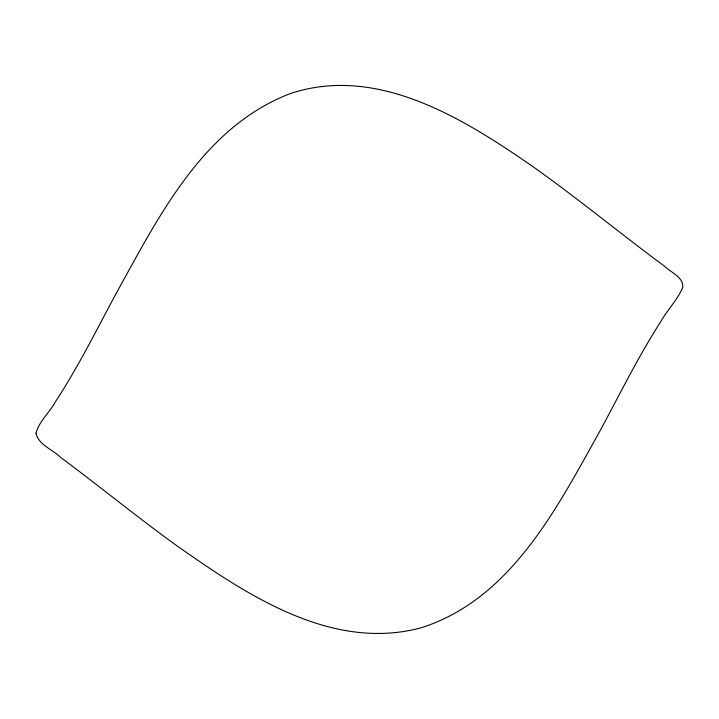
<?xml version="1.0" encoding="UTF-8"?>
<svg xmlns="http://www.w3.org/2000/svg" width="719" height="719" viewBox="0 0 719 719"><rect width="100%" height="100%" fill="white"/><g stroke="black" fill="none" stroke-linecap="round" stroke-linejoin="round"><path stroke-width="1.08" d="M35.959 433.314C38.745 445.025 52.829 449.645 60.747 457.464C99.671 486.43 137.257 517.141 176.586 545.568C246.374 594.514 330.83 651.432 420.372 628.02C511.056 599.736 557.324 507.237 600.446 430.088C620.129 393.599 638.481 356.291 660.914 321.357C667.502 309.592 677.622 299.796 682.807 287.312C683.526 276.797 670.45 272.33 664.203 265.985C620.479 233.648 578.48 199.019 534.154 167.5C464.672 119.327 378.194 64.467 290.332 93.569C202.434 127.173 158.027 217.884 115.148 295.302C95.951 331.108 77.796 367.616 55.489 401.651C49.629 412.49 39.123 421.208 35.959 433.314"/></g></svg>
